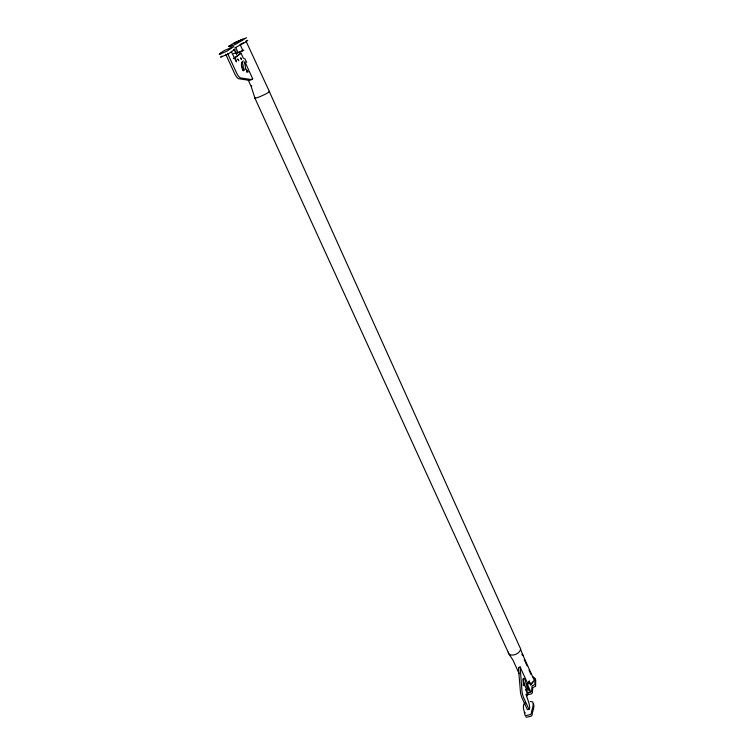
<?xml version="1.0" encoding="UTF-8"?>
<svg xmlns="http://www.w3.org/2000/svg" width="755" height="755" viewBox="0 0 755 755"><rect width="100%" height="100%" fill="white"/><g stroke="black" fill="none" stroke-linecap="round" stroke-linejoin="round"><path stroke-width="1.13" d="M533.558 703.603C534.757 708.369 532.237 710.936 532.067 715.193L531.001 716.221L526.669 717.25L525.631 716.712M528.962 709.285C532.256 707.812 522.97 688.673 527.075 695.836L527.32 682.794L520.148 667.014L518.61 667.401L518.553 669.232L520.412 691.552A5.691 1.293 75.7 0 0 522.158 698.281L527.396 709.653L528.962 709.285L523.734 697.903A5.691 1.284 75.7 0 1 521.979 691.174L520.148 667.014M523.847 683.369L522.979 678.839M248.065 71.338L247.914 72.216L246.394 71.951M523.026 685.172L523.781 683.709M243.044 70.517L243.233 65.459L241.911 62.25M246.536 71.565L247.036 70.81M526.443 683.803A2.067 1.293 -24.4 0 0 528.566 682.624L529.68 681.019L528.896 681.208L530.567 684.898L532.671 681.831M244.903 61.702L252.67 78.784L251.528 79.605L240.59 77.944A7.446 2.076 66.7 0 1 236.362 72.48L227.623 53.454M221.932 56.068L220.564 57.229L228.331 53.879L235.069 49.292L233.559 49.792M238.854 60.844L237.608 59.003L238.523 59.683M243.45 58.494L241.015 53.152L235.154 57.786L235.909 59.758M233.295 58.579L241.015 53.152M525.433 702.726L523.772 704.151C522.451 709.124 524.753 710.899 524.876 715.089L525.914 715.627L530.255 714.598L531.322 713.56C531.492 709.304 534.021 706.746 532.822 701.98L530.246 701.461M242.883 50.604L237.174 53.067L243.827 50.198L242.883 50.604L240.109 44.498L243.525 42.761M234.833 47.867L244.969 42.506L247.725 40.402L247.149 40.44M233.455 53.643L236.202 52.727M252.67 78.784L249.848 80.379L238.722 78.737A7.437 2.086 66.7 0 1 234.494 73.282L225.745 54.275M530.567 684.898L533.266 681.925A5.644 3.539 -24.3 0 0 533.294 678.188L522.394 654.028M527.396 693.052L530.605 692.278L531.643 691.297L532.02 685.899L534.936 684.568L534.993 678.33L532.454 676.48M527.066 694.921L531.341 693.883L532.379 692.901L532.747 687.494L535.588 686.37L535.72 679.925L534.729 678.754M525.206 712.805L524.366 712.569M235.201 51.217L236.249 51.208M243.346 60.834C240.373 61.863 241.26 68.346 243.327 70.677L243.705 70.743C246.46 69.035 245.318 64.704 244.082 62.24M244.592 58.352L246.715 62.372M245.432 68.328L247.385 70.866M254.945 98.225L508.993 654.075L512.938 660.059L519.166 673.705M231.445 51.887L236.362 61.882L236.362 60.447M235.796 47.584L238.108 52.661M234.173 49.264L236.589 54.549M241.411 65.119L243.346 69.347M248.168 79.917L251.066 86.259L255.011 98.197M269.195 91.261L519.817 647.186A6.531 3.917 -24.3 0 1 515.873 654.283A6.531 3.917 -24.3 0 1 508.257 652.188M524.253 659.634L527.103 665.948M529 670.147L530.897 674.357M526.594 685.276L529.302 691.344M527.669 684.917L530.435 691.118M524.527 684.587L526.329 688.938M520.582 649.064L523.083 655.68M251.868 85.872A6.266 0.632 -24.5 0 1 251.67 85.74M246.026 41.327A7.276 0.481 -24.5 0 0 245.988 41.063L269.261 91.242A8.145 0.906 -24.5 0 1 262.315 95.63A8.145 0.906 -24.5 0 1 254.945 97.716M527.49 682.982A1.34 0.84 -24.4 0 1 526.858 683.256M521.922 654.547A4.983 3.02 -24.3 0 1 522.356 655.434M530.529 682.973A3.992 2.501 -24.3 0 1 526.735 683.907M528.141 692.486L528.132 693.137L527.047 692.731L528.141 692.486M525.423 681.019C523.168 695.761 521.884 670.223 525.423 681.019M525.933 689.438L526.49 691.353L525.933 689.438M233.88 43.413L242.931 39.298L233.88 43.413M228.557 46.423L231.728 45.13L229.633 46.801L235.654 44.29L246.526 37.75L235.654 42.12L228.557 46.423M240.76 57.975L241.364 59.39L240.76 57.975M220.668 53.322L219.28 54.473L227.057 51.104L233.823 46.555L224.216 50.613L219.752 53.624L220.668 53.322"/></g></svg>
